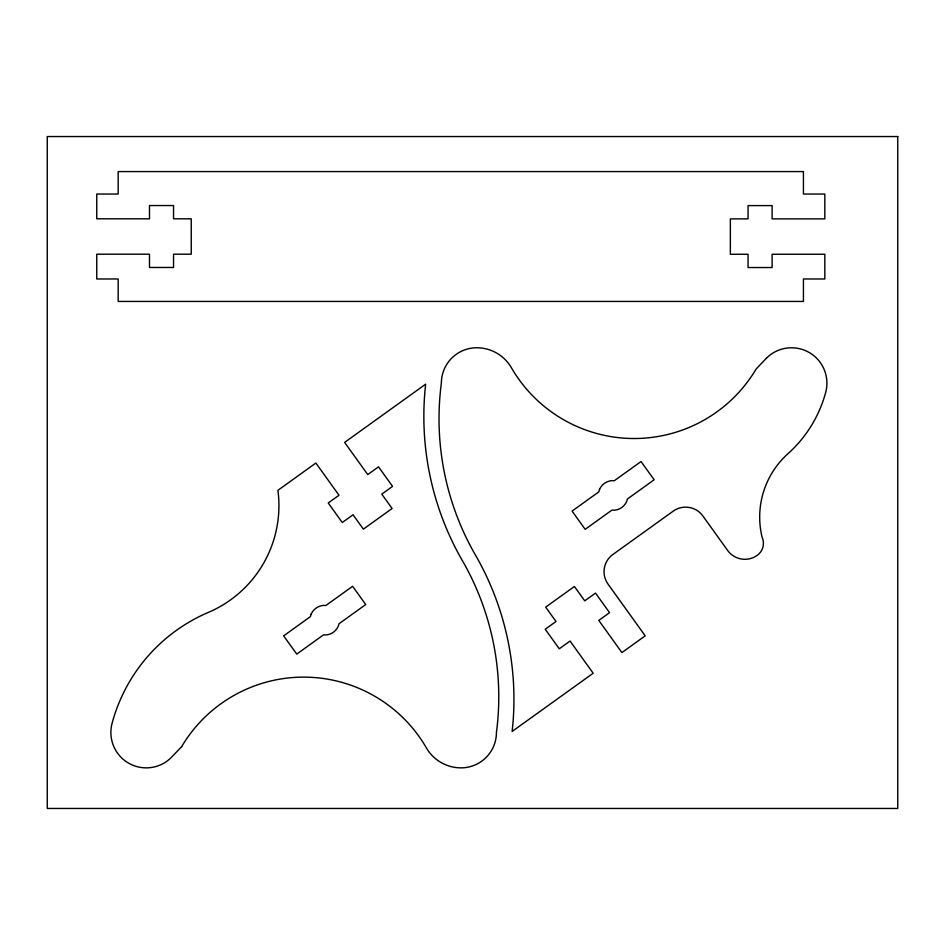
<?xml version="1.0" encoding="UTF-8"?>
<svg xmlns="http://www.w3.org/2000/svg" width="945" height="945" viewBox="0 0 945 945"><rect width="100%" height="100%" fill="white"/><g stroke="black" fill="none" stroke-linecap="round" stroke-linejoin="round"><path stroke-width="1.42" d="M311.141 614.085L310.362 616.66L283.642 635.855L296.754 654.105L323.473 634.898L326.155 634.981A14.86 14.86 0 0 0 338.227 626.311L339.007 623.747L365.727 604.54L352.615 586.29L325.895 605.497L323.214 605.414A14.86 14.86 0 0 0 311.141 614.085M599.555 489.309L598.787 491.884L572.068 511.08L585.179 529.33L611.899 510.135L614.581 510.217A14.86 14.86 0 0 0 626.653 501.547L627.433 498.972L654.141 479.776L641.029 461.526L614.321 480.721L611.628 480.639A14.86 14.86 0 0 0 599.555 489.309M181.653 746.633L171.281 757.5A35.39 35.39 0 0 1 112.077 723.315A167.797 167.797 0 0 1 208.361 612.395A116.093 116.093 0 0 0 277.913 490.325L315.878 463.05L339.007 495.239L328.234 502.976L342.267 522.514L353.052 514.777L363.376 529.141L392.104 508.493L381.78 494.129L392.565 486.38L378.52 466.842L367.747 474.579L344.618 442.402L425.652 384.166A289.276 289.276 0 0 0 461.042 558.318A273.129 273.129 0 0 1 496.432 732.481A35.39 35.39 0 0 1 461.042 767.86A40.127 40.127 0 0 1 425.652 746.633A141.821 141.821 0 0 0 181.653 746.633M766.501 358.131L756.142 368.999A141.821 141.821 0 0 1 512.131 368.999A40.127 40.127 0 0 0 476.741 347.76A35.39 35.39 0 0 0 441.362 383.15A273.129 273.129 0 0 0 476.741 557.302A289.276 289.276 0 0 1 512.131 731.454L593.177 673.23L570.048 641.041L559.275 648.79L545.23 629.24L556.003 621.503L545.678 607.127L574.418 586.479L584.742 600.855L595.515 593.106L609.56 612.655L598.787 620.393L621.904 652.582L645.199 635.843L608.037 584.116A21.227 21.227 0 0 1 612.892 554.479L673.242 511.127A21.227 21.227 0 0 1 702.867 515.97L727.65 550.462A21.227 21.227 0 0 0 757.276 555.317A14.777 14.777 0 0 0 762.083 537.15A85.215 85.215 0 0 1 788.024 453.647A126.264 126.264 0 0 0 825.706 392.305A35.39 35.39 0 0 0 766.501 358.131M897.75 136.541L47.25 136.541L47.25 808.459L897.75 808.459L897.75 136.541M803.427 171.577L118.172 171.577L118.172 194.044L96.756 194.044L96.756 218.815L149.487 218.815L149.487 205.549L173.549 205.549L173.549 218.815L191.244 218.815L191.244 254.205L173.549 254.205L173.549 267.47L149.487 267.47L149.487 254.205L96.756 254.205L96.756 278.976L118.172 278.976L118.172 301.443L803.427 301.443L803.427 278.976L824.831 278.976L824.831 254.264L772.112 254.264L772.112 267.529L748.05 267.529L748.05 254.264L730.355 254.264L730.355 218.874L748.05 218.874L748.05 205.597L772.112 205.597L772.112 218.874L824.831 218.874L824.831 194.044L803.427 194.044L803.427 171.577"/></g></svg>
